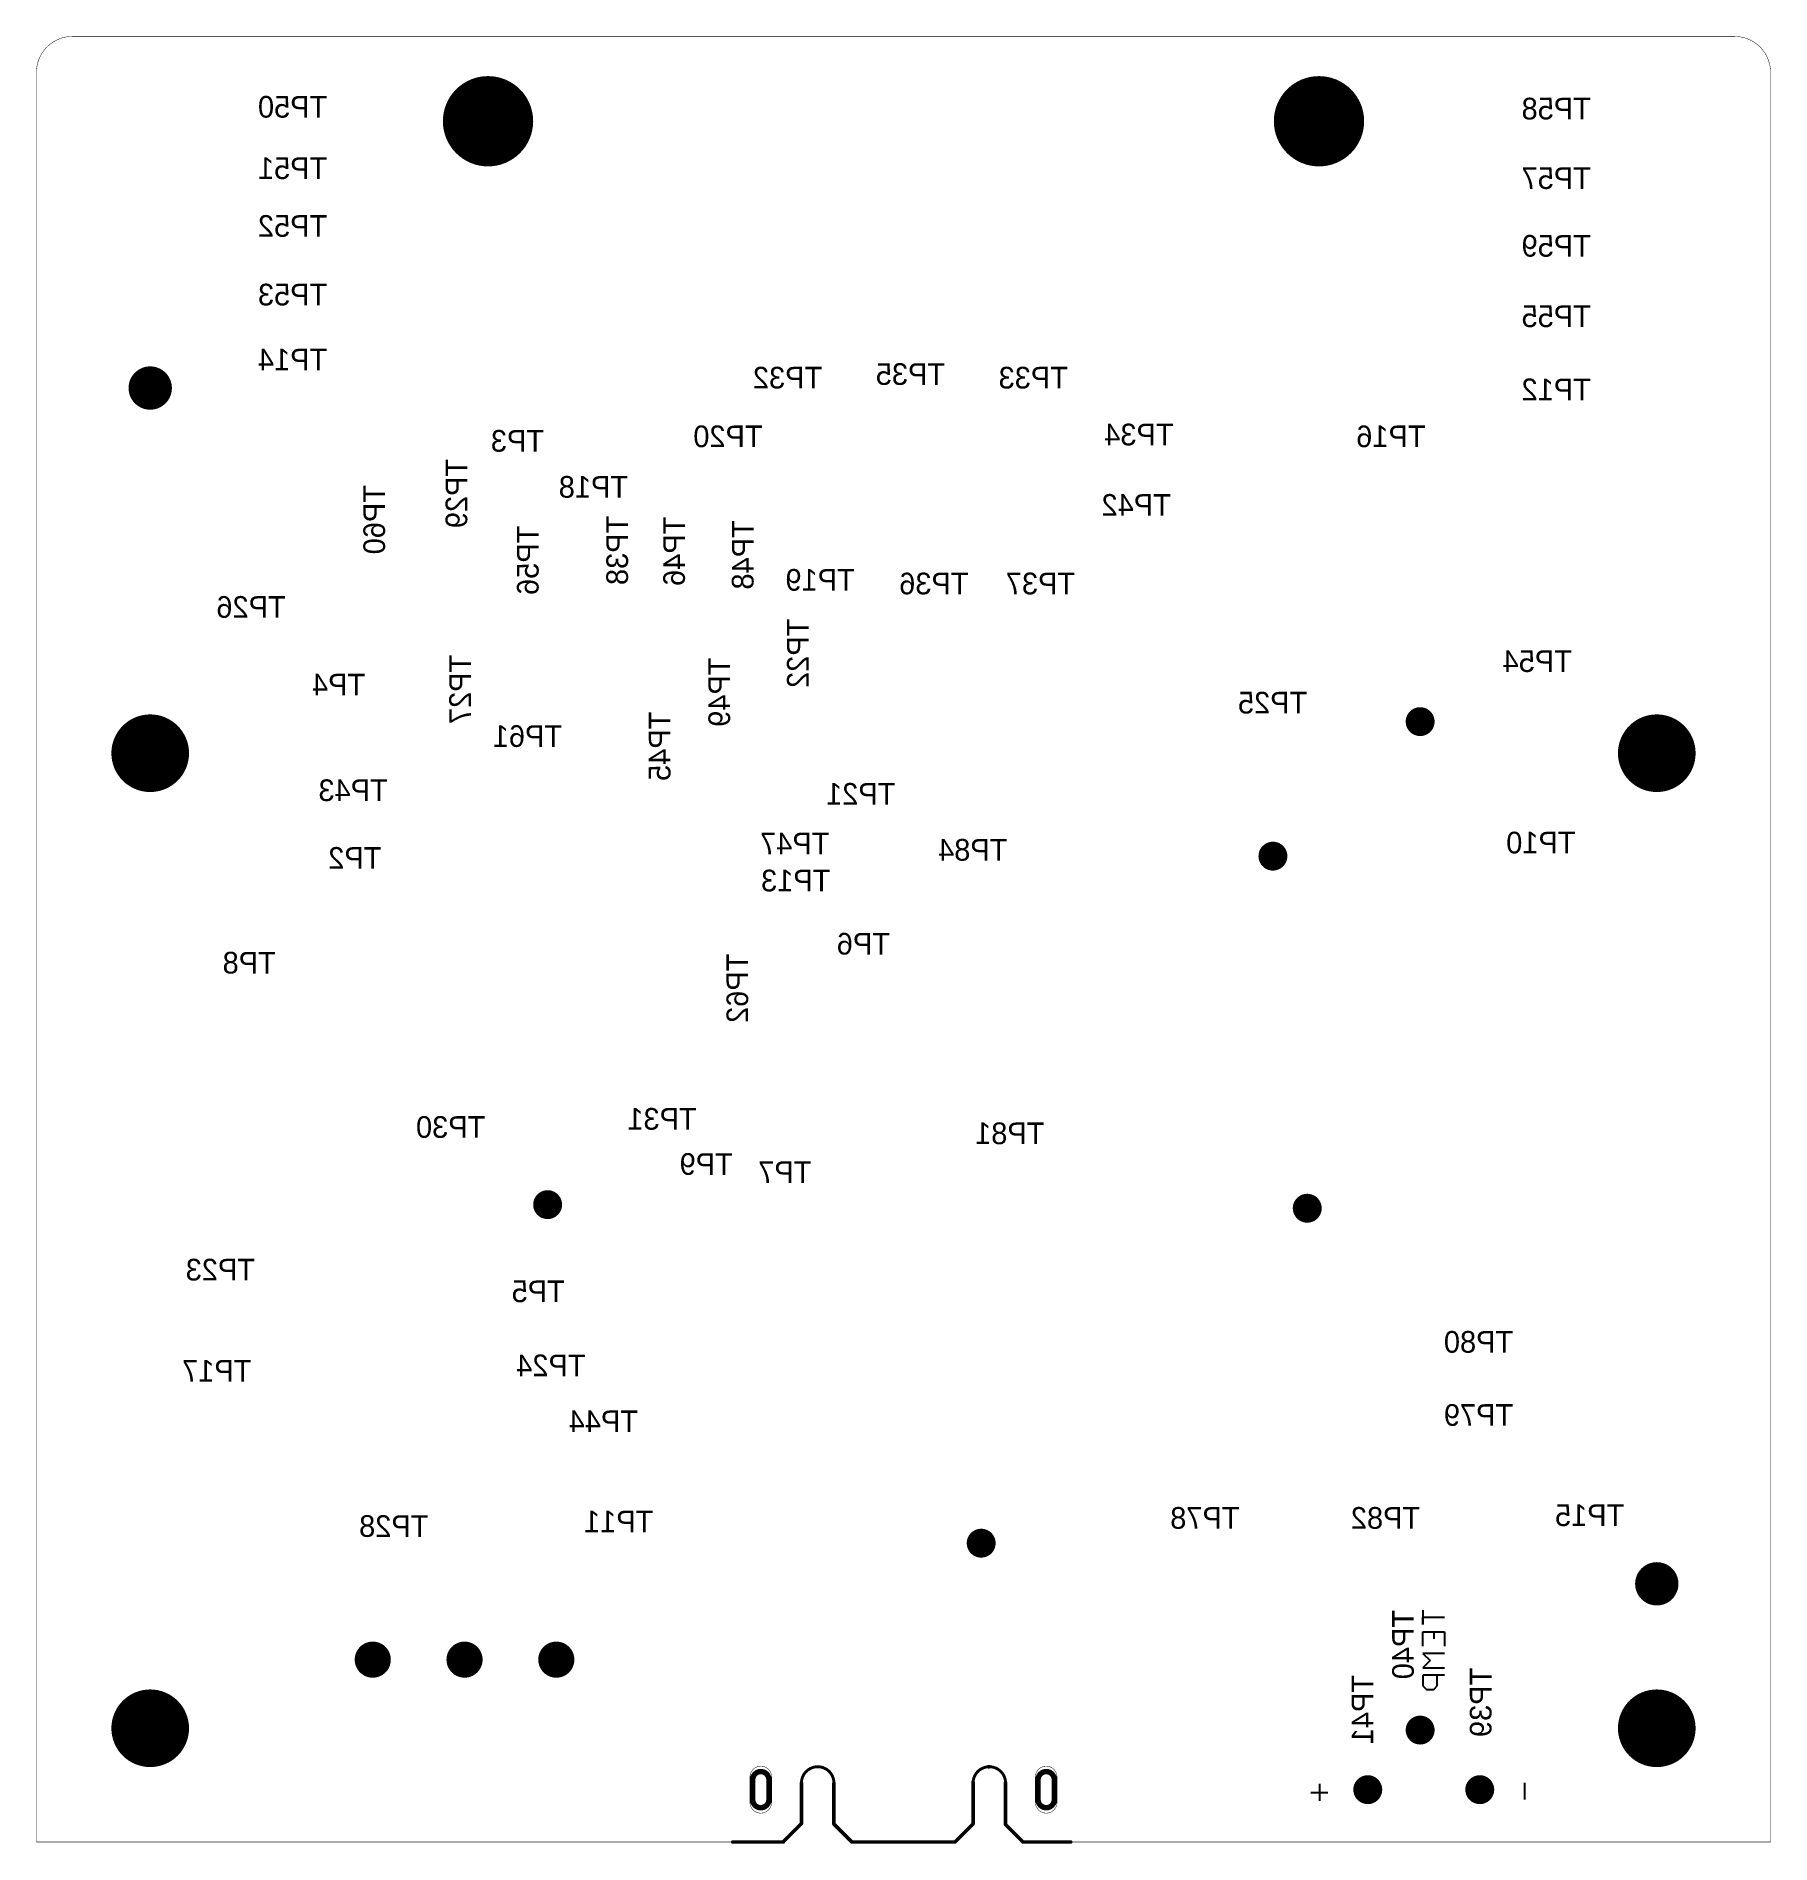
# Model space of a CAD drawing. Extents: x 384 to 458, y 85 to 260.
# Drawn here: x 410.3 to 458.3, y 209.5 to 259.6 of the extents above.
import ezdxf

# ---------------------------------------------------------------- set-up
doc = ezdxf.new("R2010")
doc.units = 0
for name, color, linetype in [('BOTTOMOVERLAY', 54, 'CONTINUOUS'), ('BOTTOMPASTE', 16, 'CONTINUOUS'), ('MECHANICAL1', 6, 'CONTINUOUS'), ('PADHOLELAYER', 156, 'CONTINUOUS')]:
    doc.layers.add(name, color=color, linetype=linetype)

msp = doc.modelspace()

# ---------------------------------------------------------------- linework, layer by layer
at = {"layer": 'BOTTOMOVERLAY'}
for p, q in [((448.638, 216.017), (448.638, 215.617)), ((448.638, 215.617), (448.638, 215.817)), ((448.638, 215.817), (449.238, 215.817)), ((448.638, 215.017), (448.638, 215.417)), ((448.638, 215.417), (449.238, 215.417)), ((448.938, 215.417), (448.938, 215.217)), ((449.238, 215.417), (449.238, 215.017)), ((449.238, 214.817), (448.638, 214.817)), ((448.638, 214.817), (448.838, 214.617)), ((448.838, 214.617), (448.638, 214.417)), ((448.638, 214.417), (449.238, 214.417)), ((449.238, 214.217), (448.638, 214.217)), ((448.638, 214.217), (448.638, 213.917)), ((448.638, 213.917), (448.738, 213.817)), ((448.738, 213.817), (448.938, 213.817)), ((448.938, 213.817), (449.038, 213.917)), ((449.038, 213.917), (449.038, 214.217)), ((445.54, 210.966), (446.006, 210.966)), ((445.773, 211.2), (445.773, 210.733)), ((451.463, 210.769), (451.463, 211.235))]:
    msp.add_line(p, q, dxfattribs=at)
at = {"layer": 'BOTTOMPASTE'}
for points in [[(415.113, 257.542, 1), (415.113, 257.542, 1)], [(454.138, 257.517, 1), (454.138, 257.517, 1)], [(415.113, 255.942, 1), (415.113, 255.942, 1)], [(454.138, 255.642, 1), (454.138, 255.642, 1)], [(415.113, 254.342, 1), (415.113, 254.342, 1)], [(454.138, 253.867, 1), (454.138, 253.867, 1)], [(415.113, 252.442, 1), (415.113, 252.442, 1)], [(454.138, 251.817, 1), (454.138, 251.817, 1)], [(415.113, 250.617, 1), (415.113, 250.617, 1)], [(454.138, 249.717, 1), (454.138, 249.717, 1)], [(432.438, 249.067, 1), (432.438, 249.067, 1)], [(434.363, 249.067, 1), (434.363, 249.067, 1)], [(436.313, 249.067, 1), (436.313, 249.067, 1)], [(425.163, 248.367, 1), (425.163, 248.367, 1)], [(427.388, 248.517, 1), (427.388, 248.517, 1)], [(438.713, 248.542, 1), (438.713, 248.542, 1)], [(445.838, 248.492, 1), (445.838, 248.492, 1)], [(427.388, 247.017, 1), (427.388, 247.017, 1)], [(438.638, 246.692, 1), (438.638, 246.692, 1)], [(433.163, 245.567, 1), (433.163, 245.567, 1)], [(434.888, 245.517, 1), (434.888, 245.517, 1)], [(436.663, 245.492, 1), (436.663, 245.492, 1)], [(421.913, 244.842, 1), (421.913, 244.842, 1)], [(419.713, 244.142, 1), (419.713, 244.142, 1)], [(417.963, 243.617, 1), (417.963, 243.617, 1)], [(422.038, 243.317, 1), (422.038, 243.317, 1)], [(423.813, 243.067, 1), (423.813, 243.067, 1)], [(426.338, 243.242, 1), (426.338, 243.242, 1)], [(428.013, 243.242, 1), (428.013, 243.242, 1)], [(429.788, 243.242, 1), (429.788, 243.242, 1)], [(420.163, 241.717, 1), (420.163, 241.717, 1)], [(446.213, 241.142, 1), (446.213, 241.142, 1)], [(451.738, 241.017, 1), (451.738, 241.017, 1)], [(430.588, 240.642, 1), (430.588, 240.642, 1)], [(425.588, 240.217, 1), (425.588, 240.217, 1)], [(429.263, 239.417, 1), (429.263, 239.417, 1)], [(420.713, 238.717, 1), (420.713, 238.717, 1)], [(431.263, 238.592, 1), (431.263, 238.592, 1)], [(451.763, 238.442, 1), (451.763, 238.442, 1)], [(427.488, 237.892, 1), (427.488, 237.892, 1)], [(429.263, 237.892, 1), (429.263, 237.892, 1)], [(420.688, 236.792, 1), (420.688, 236.792, 1)], [(429.288, 236.267, 1), (429.288, 236.267, 1)], [(436.038, 236.067, 1), (436.038, 236.067, 1)], [(417.613, 233.842, 1), (417.613, 233.842, 1)], [(433.113, 233.442, 1), (433.113, 233.442, 1)], [(429.838, 231.117, 1), (429.838, 231.117, 1)], [(423.513, 229.342, 1), (423.513, 229.342, 1)], [(425.713, 229.592, 1), (425.713, 229.592, 1)], [(438.938, 229.242, 1), (438.938, 229.242, 1)], [(427.163, 228.392, 1), (427.163, 228.392, 1)], [(432.513, 228.242, 1), (432.513, 228.242, 1)], [(417.038, 225.492, 1), (417.038, 225.492, 1)], [(422.388, 224.842, 1), (422.388, 224.842, 1)], [(452.038, 223.442, 1), (452.038, 223.442, 1)], [(422.463, 222.842, 1), (422.463, 222.842, 1)], [(417.013, 222.642, 1), (417.013, 222.642, 1)], [(452.063, 221.467, 1), (452.063, 221.467, 1)], [(423.713, 221.242, 1), (423.713, 221.242, 1)], [(421.938, 218.267, 1), (421.938, 218.267, 1)], [(424.588, 218.517, 1), (424.588, 218.517, 1)], [(444.488, 218.567, 1), (444.488, 218.567, 1)], [(449.463, 218.667, 1), (449.463, 218.667, 1)], [(455.013, 218.642, 1), (455.013, 218.642, 1)]]:
    msp.add_lwpolyline(points, format="xyb", close=True, dxfattribs=at)
at = {"layer": 'MECHANICAL1'}
for points, const_width in [([(410.263, 258.592, -0.414214), (411.263, 259.592)], 0.013), ([(457.263, 259.592, -0.414214), (458.263, 258.592)], 0.013), ([(430.013, 211.392, -1), (430.613, 211.392)], 0.0127), ([(431.438, 211.227, -1), (432.338, 211.227)], 0.08), ([(431.438, 211.192, -1), (432.338, 211.192)], 0.0127), ([(436.188, 211.227, -1), (437.088, 211.227)], 0.08), ([(436.188, 211.192, -1), (437.088, 211.192)], 0.0127), ([(437.913, 211.392, -1), (438.513, 211.392)], 0.0127), ([(430.613, 210.692, -1), (430.013, 210.692)], 0.0127), ([(438.513, 210.692, -1), (437.913, 210.692)], 0.0127)]:
    msp.add_lwpolyline(points, format="xyb", dxfattribs=dict(at, const_width=const_width))
for points, const_width in [([(411.263, 259.592), (457.263, 259.592)], 0.0127), ([(410.263, 209.592), (410.263, 258.592)], 0.0127), ([(458.263, 209.592), (458.263, 258.592)], 0.0127), ([(430.013, 210.692), (430.013, 211.392)], 0.0127), ([(430.613, 210.692), (430.613, 211.392)], 0.0127), ([(431.438, 210.102), (431.438, 211.222)], 0.1), ([(432.338, 210.102), (432.338, 211.217)], 0.1), ([(436.188, 210.092), (436.188, 211.252)], 0.1), ([(436.613, 211.677), (436.638, 211.677)], 0.1), ([(437.088, 210.077), (437.088, 211.227)], 0.1), ([(437.913, 210.692), (437.913, 211.392)], 0.0127), ([(438.513, 210.692), (438.513, 211.392)], 0.0127), ([(431.438, 210.092), (431.438, 211.192)], 0.0127), ([(432.338, 210.092), (432.338, 211.192)], 0.0127), ([(436.188, 210.092), (436.188, 211.192)], 0.0127), ([(437.088, 210.092), (437.088, 211.192)], 0.0127), ([(430.938, 209.602), (431.438, 210.102)], 0.1), ([(430.938, 209.592), (431.438, 210.092)], 0.0127), ([(432.338, 210.087), (432.338, 210.102)], 0.1), ([(432.338, 210.087), (432.823, 209.602)], 0.1), ([(432.338, 210.092), (432.838, 209.592)], 0.0127), ([(435.688, 209.592), (436.188, 210.092)], 0.1), ([(435.688, 209.592), (436.188, 210.092)], 0.0127), ([(437.088, 210.077), (437.573, 209.592)], 0.1), ([(437.088, 210.092), (437.588, 209.592)], 0.0127), ([(410.263, 209.592), (430.938, 209.592)], 0.0127), ([(429.538, 209.592), (430.938, 209.592)], 0.1), ([(432.838, 209.592), (435.688, 209.592)], 0.1), ([(432.838, 209.592), (435.688, 209.592)], 0.0127), ([(437.573, 209.592), (438.888, 209.592)], 0.1), ([(437.588, 209.592), (458.263, 209.592)], 0.0127)]:
    msp.add_lwpolyline(points, dxfattribs=dict(at, const_width=const_width))
for points, const_width in [([(411.26, 259.592, 1), (411.266, 259.592, 1)], 0.00635), ([(411.26, 259.592, 1), (411.266, 259.592, 1)], 0.0065), ([(457.26, 259.592, 1), (457.266, 259.592, 1)], 0.00635), ([(457.26, 259.592, 1), (457.266, 259.592, 1)], 0.0065), ([(410.26, 258.592, 1), (410.266, 258.592, 1)], 0.00635), ([(410.26, 258.592, 1), (410.266, 258.592, 1)], 0.0065), ([(458.26, 258.592, 1), (458.266, 258.592, 1)], 0.00635), ([(458.26, 258.592, 1), (458.266, 258.592, 1)], 0.0065), ([(430.01, 211.392, 1), (430.016, 211.392, 1)], 0.00635), ([(430.01, 211.392, 1), (430.016, 211.392, 1)], 0.00635), ([(430.61, 211.392, 1), (430.616, 211.392, 1)], 0.00635), ([(430.61, 211.392, 1), (430.616, 211.392, 1)], 0.00635), ([(431.413, 211.222, 1), (431.463, 211.222, 1)], 0.05), ([(431.418, 211.227, 1), (431.458, 211.227, 1)], 0.04), ([(432.313, 211.217, 1), (432.363, 211.217, 1)], 0.05), ([(432.318, 211.227, 1), (432.358, 211.227, 1)], 0.04), ([(436.163, 211.252, 1), (436.213, 211.252, 1)], 0.05), ([(436.168, 211.227, 1), (436.208, 211.227, 1)], 0.04), ([(436.588, 211.677, 1), (436.638, 211.677, 1)], 0.05), ([(436.613, 211.677, 1), (436.663, 211.677, 1)], 0.05), ([(437.063, 211.227, 1), (437.113, 211.227, 1)], 0.05), ([(437.068, 211.227, 1), (437.108, 211.227, 1)], 0.04), ([(437.91, 211.392, 1), (437.916, 211.392, 1)], 0.00635), ([(437.91, 211.392, 1), (437.916, 211.392, 1)], 0.00635), ([(438.51, 211.392, 1), (438.516, 211.392, 1)], 0.00635), ([(438.51, 211.392, 1), (438.516, 211.392, 1)], 0.00635), ([(431.435, 211.192, 1), (431.441, 211.192, 1)], 0.00635), ([(431.435, 211.192, 1), (431.441, 211.192, 1)], 0.00635), ([(432.335, 211.192, 1), (432.341, 211.192, 1)], 0.00635), ([(432.335, 211.192, 1), (432.341, 211.192, 1)], 0.00635), ([(436.185, 211.192, 1), (436.191, 211.192, 1)], 0.00635), ([(436.185, 211.192, 1), (436.191, 211.192, 1)], 0.00635), ([(437.085, 211.192, 1), (437.091, 211.192, 1)], 0.00635), ([(437.085, 211.192, 1), (437.091, 211.192, 1)], 0.00635), ([(430.01, 210.692, 1), (430.016, 210.692, 1)], 0.00635), ([(430.01, 210.692, 1), (430.016, 210.692, 1)], 0.00635), ([(430.61, 210.692, 1), (430.616, 210.692, 1)], 0.00635), ([(430.61, 210.692, 1), (430.616, 210.692, 1)], 0.00635), ([(437.91, 210.692, 1), (437.916, 210.692, 1)], 0.00635), ([(437.91, 210.692, 1), (437.916, 210.692, 1)], 0.00635), ([(438.51, 210.692, 1), (438.516, 210.692, 1)], 0.00635), ([(438.51, 210.692, 1), (438.516, 210.692, 1)], 0.00635), ([(431.413, 210.102, 1), (431.463, 210.102, 1)], 0.05), ([(431.413, 210.102, 1), (431.463, 210.102, 1)], 0.05), ([(431.435, 210.092, 1), (431.441, 210.092, 1)], 0.00635), ([(431.435, 210.092, 1), (431.441, 210.092, 1)], 0.00635), ([(432.313, 210.102, 1), (432.363, 210.102, 1)], 0.05), ([(432.313, 210.102, 1), (432.363, 210.102, 1)], 0.05), ([(432.313, 210.087, 1), (432.363, 210.087, 1)], 0.05), ([(432.313, 210.087, 1), (432.363, 210.087, 1)], 0.05), ([(432.335, 210.092, 1), (432.341, 210.092, 1)], 0.00635), ([(432.335, 210.092, 1), (432.341, 210.092, 1)], 0.00635), ([(436.163, 210.092, 1), (436.213, 210.092, 1)], 0.05), ([(436.163, 210.092, 1), (436.213, 210.092, 1)], 0.05), ([(436.185, 210.092, 1), (436.191, 210.092, 1)], 0.00635), ([(436.185, 210.092, 1), (436.191, 210.092, 1)], 0.00635), ([(437.063, 210.077, 1), (437.113, 210.077, 1)], 0.05), ([(437.063, 210.077, 1), (437.113, 210.077, 1)], 0.05), ([(437.085, 210.092, 1), (437.091, 210.092, 1)], 0.00635), ([(437.085, 210.092, 1), (437.091, 210.092, 1)], 0.00635), ([(410.26, 209.592, 1), (410.266, 209.592, 1)], 0.00635), ([(410.26, 209.592, 1), (410.266, 209.592, 1)], 0.00635), ([(429.513, 209.592, 1), (429.563, 209.592, 1)], 0.05), ([(430.913, 209.602, 1), (430.963, 209.602, 1)], 0.05), ([(430.913, 209.592, 1), (430.963, 209.592, 1)], 0.05), ([(430.935, 209.592, 1), (430.941, 209.592, 1)], 0.00635), ([(430.935, 209.592, 1), (430.941, 209.592, 1)], 0.00635), ([(432.798, 209.602, 1), (432.848, 209.602, 1)], 0.05), ([(432.813, 209.592, 1), (432.863, 209.592, 1)], 0.05), ([(432.835, 209.592, 1), (432.841, 209.592, 1)], 0.00635), ([(432.835, 209.592, 1), (432.841, 209.592, 1)], 0.00635), ([(435.663, 209.592, 1), (435.713, 209.592, 1)], 0.05), ([(435.663, 209.592, 1), (435.713, 209.592, 1)], 0.05), ([(435.685, 209.592, 1), (435.691, 209.592, 1)], 0.00635), ([(435.685, 209.592, 1), (435.691, 209.592, 1)], 0.00635), ([(437.548, 209.592, 1), (437.598, 209.592, 1)], 0.05), ([(437.548, 209.592, 1), (437.598, 209.592, 1)], 0.05), ([(437.585, 209.592, 1), (437.591, 209.592, 1)], 0.00635), ([(437.585, 209.592, 1), (437.591, 209.592, 1)], 0.00635), ([(438.863, 209.592, 1), (438.913, 209.592, 1)], 0.05), ([(458.26, 209.592, 1), (458.266, 209.592, 1)], 0.00635), ([(458.26, 209.592, 1), (458.266, 209.592, 1)], 0.00635)]:
    msp.add_lwpolyline(points, format="xyb", close=True, dxfattribs=dict(at, const_width=const_width))
at = {"layer": 'PADHOLELAYER'}
for points, const_width in [([(422.138, 257.242, 1), (423.388, 257.242, 1)], 1.25), ([(445.138, 257.242, 1), (446.388, 257.242, 1)], 1.25), ([(413.113, 249.854, 1), (413.713, 249.854, 1)], 0.6), ([(412.875, 239.742, 1), (413.95, 239.742, 1)], 1.075), ([(448.363, 240.617, 1), (448.763, 240.617, 1)], 0.4), ([(454.575, 239.742, 1), (455.65, 239.742, 1)], 1.075), ([(444.288, 236.892, 1), (444.688, 236.892, 1)], 0.4), ([(424.213, 227.242, 1), (424.613, 227.242, 1)], 0.4), ([(445.238, 227.142, 1), (445.638, 227.142, 1)], 0.4), ([(436.213, 217.867, 1), (436.613, 217.867, 1)], 0.4), ([(454.813, 216.742, 1), (455.413, 216.742, 1)], 0.6), ([(419.323, 214.642, 1), (419.823, 214.642, 1)], 0.5), ([(421.863, 214.642, 1), (422.363, 214.642, 1)], 0.5), ([(424.403, 214.642, 1), (424.903, 214.642, 1)], 0.5), ([(412.875, 212.742, 1), (413.95, 212.742, 1)], 1.075), ([(454.575, 212.742, 1), (455.65, 212.742, 1)], 1.075), ([(448.363, 212.692, 1), (448.763, 212.692, 1)], 0.4), ([(430.088, 210.767), (430.088, 211.317, -1), (430.538, 211.317), (430.538, 210.767, -1)], 0.15), ([(437.988, 210.767), (437.988, 211.317, -1), (438.438, 211.317), (438.438, 210.767, -1)], 0.15), ([(446.913, 211.042, 1), (447.313, 211.042, 1)], 0.4), ([(450.013, 211.042, 1), (450.413, 211.042, 1)], 0.4)]:
    msp.add_lwpolyline(points, format="xyb", close=True, dxfattribs=dict(at, const_width=const_width))

# ---------------------------------------------------------------- texts
at = {"layer": 'BOTTOMOVERLAY', "text_generation_flag": 2}
for s, p in [('TP50', (418.313, 257.342)), ('TP58', (453.288, 257.292)), ('TP51', (418.313, 255.642)), ('TP57', (453.288, 255.367)), ('TP52', (418.313, 254.042)), ('TP59', (453.288, 253.492)), ('TP53', (418.313, 252.142)), ('TP55', (453.288, 251.542)), ('TP14', (418.313, 250.342)), ('TP32', (432.013, 249.842)), ('TP35', (435.413, 249.942)), ('TP33', (438.813, 249.842)), ('TP12', (453.288, 249.517)), ('TP20', (430.363, 248.217)), ('TP34', (441.738, 248.267)), ('TP16', (448.713, 248.217)), ('TP3', (424.313, 248.092)), ('TP18', (426.638, 246.817)), ('TP42', (441.663, 246.317)), ('TP19', (432.913, 244.242)), ('TP36', (436.063, 244.142)), ('TP37', (439.013, 244.142)), ('TP26', (417.163, 243.492)), ('TP54', (452.763, 241.992)), ('TP4', (419.363, 241.342)), ('TP25', (445.438, 240.842)), ('TP61', (424.813, 239.917)), ('TP43', (419.988, 238.417)), ('TP21', (434.038, 238.317)), ('TP47', (432.213, 236.942)), ('TP84', (437.138, 236.767)), ('TP10', (452.863, 236.967)), ('TP2', (419.813, 236.542)), ('TP13', (432.238, 235.917)), ('TP6', (433.888, 234.167)), ('TP8', (416.888, 233.642)), ('TP31', (428.538, 229.317)), ('TP30', (422.688, 229.092)), ('TP81', (438.163, 228.917)), ('TP9', (429.538, 228.067)), ('TP7', (431.713, 227.842)), ('TP23', (416.313, 225.142)), ('TP5', (424.888, 224.542)), ('TP80', (451.138, 223.142)), ('TP17', (416.213, 222.342)), ('TP24', (425.463, 222.492)), ('TP44', (426.913, 220.942)), ('TP79', (451.138, 221.117)), ('TP11', (427.338, 218.167)), ('TP78', (443.563, 218.267)), ('TP82', (448.563, 218.267)), ('TP15', (454.213, 218.342)), ('TP28', (421.113, 218.042))]:
    msp.add_text(s, height=0.6, dxfattribs=at).set_placement(p)
for s, p in [('TP29', (422.188, 247.892)), ('TP60', (419.913, 247.167)), ('TP38', (426.638, 246.317)), ('TP56', (424.163, 246.042)), ('TP46', (428.213, 246.292)), ('TP48', (430.113, 246.192)), ('TP22', (431.638, 243.467)), ('TP27', (422.288, 242.467)), ('TP49', (429.463, 242.392)), ('TP45', (427.813, 240.892)), ('TP62', (429.963, 234.192)), ('TP40', (448.388, 216.017)), ('TP39', (450.538, 214.417)), ('TP41', (447.263, 214.217))]:
    msp.add_text(s, height=0.6, rotation=90, dxfattribs=at).set_placement(p)

doc.saveas('drawing.dxf')
